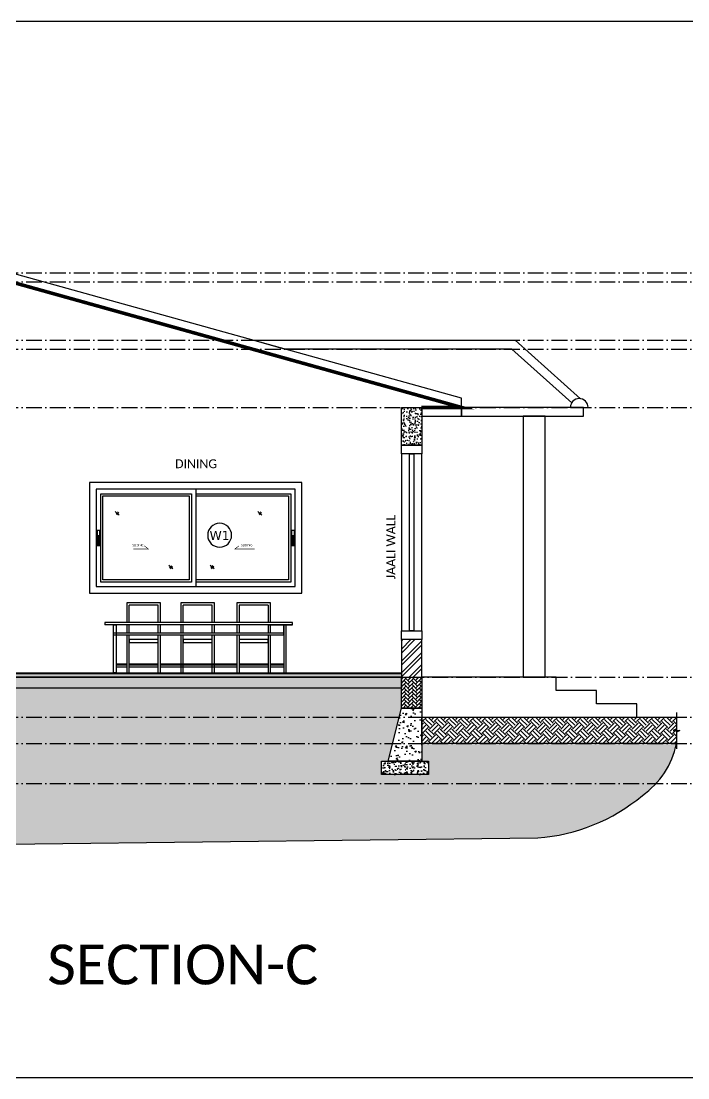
# Model space of a CAD drawing. Header units: millimetres. Extents: x -3567 to 83618, y -21481 to 19784.
# Drawn here: x 69337 to 76876, y -21481 to -9535 of the extents above; entities that cross this region are included whole.
import ezdxf
from ezdxf.enums import TextEntityAlignment as Align
from ezdxf.xclip import XClip

# ---------------------------------------------------------------- set-up
doc = ezdxf.new("R2010")
doc.units = ezdxf.units.MM
doc.header["$LTSCALE"] = 150
doc.header["$XCLIPFRAME"] = 0
doc.linetypes.add('ACAD_ISO10W100', pattern=[18, 12, -3, 0, -3])
doc.linetypes.add('HIDDEN', pattern=[0])
for name, color, linetype in [('ad-Elevation 10', 8, 'Continuous'), ('ad-Elevation 12', 251, 'Continuous'), ('ad-Furniture', 8, 'Continuous'), ('ad-Grid', 8, 'ACAD_ISO10W100'), ('ad-Lawn', 65, 'Continuous'), ('ad-Slab', 3, 'Continuous'), ('ad-Text main', 7, 'Continuous'), ('ad-Text Main_Door&window Label', 7, 'Continuous'), ('ad-Tile', 120, 'Continuous'), ('ad-Wall', 240, 'Continuous'), ('ad-Wall hatch', 8, 'Continuous')]:
    doc.layers.add(name, color=color, linetype=linetype)
doc.layers.add('ad-Primary Roof', color=5, linetype='Continuous', true_color=0x0000ff)
doc.layers.add('ad-Ridge', color=7, linetype='Continuous', true_color=0xa56752)
doc.styles.add('6 U T S R N_Typical Floor Plan$0$3BHK-E(NB)$0$grid_text', font='verdana.ttf', dxfattribs={"width": 0.9})
doc.styles.get("Standard").update_dxf_attribs({"font": 'calibril.ttf'})

# ---------------------------------------------------------------- blocks, each defined once
blk = doc.blocks.new('zw$38DE')
at = {"layer": 'ad-Grid', "ltscale": 0.1}
for points in [[(-27431.1, 4570), (0, 4570)], [(-27431.1, 4470), (-2459.8, 4470), (-2319.6, 4127), (0, 4127)], [(-27431.1, 3810), (0, 3810)], [(-27431.1, 3710), (-2459.8, 3710), (-2319.6, 3367), (0, 3367)], [(-27431.1, 3050), (0, 3050)], [(-27431.1, 0), (0, 0)], [(-27431.1, -450), (0, -450)], [(-27431.1, -750), (-2459.8, -750), (-2319.6, -1093), (0, -1093)], [(-27431.1, -1200), (-2459.8, -1200), (-2319.6, -1543), (0, -1543)]]:
    blk.add_lwpolyline(points, dxfattribs=at)
blk = doc.blocks.new('zw$487C')
at = {"layer": 'ad-Wall hatch', "transparency": 33554687}
h = blk.add_hatch(dxfattribs=at)
h.set_pattern_fill('AR-CONC', color=256, scale=0.5)
h.set_pattern_definition([(50, (0, -125), (91.092, -7.97), [9.525, -104.775]), (355, (0, -125), (-17.622, 95.528), [7.62, -83.82]), (100.451, (7.59, -125.66), (73.47, 87.559), [8.095, -89.045]), (46.184, (0, -99.6), (135.54, -21.021), [14.287, -157.162]), (96.636, (11.3, -101.35), (118.702, 123.713), [12.143, -133.568]), (351.184, (0, -99.6), (118.702, 123.713), [11.43, -125.73]), (21, (12.7, -105.95), (75.807, -51.133), [9.525, -104.775]), (326, (12.7, -105.95), (30.901, 92.094), [7.62, -83.82]), (71.451, (19.02, -110.21), (106.708, 40.961), [8.095, -89.045]), (37.5, (0, -125), (1.5443, 42.2775), [0, -82.804, 0, -85.09, 0, -84.1375]), (7.5, (0, -125), (33.41, 50.0903), [0, -48.514, 0, -80.899, 0, -32.0675]), (327.5, (-28.32, -125), (67.7953, -2.8644), [0, -31.75, 0, -99.06, 0, -131.445]), (317.5, (-41.02, -125), (74.0646, 12.713), [0, -41.275, 0, -65.786, 0, -93.345])])
h.paths.add_polyline_path([(0, 425), (230, 425), (230, 0), (0, 0)])
at = {"layer": 'ad-Slab'}
blk.add_lwpolyline([(0, 425), (230, 425), (230, 0), (0, 0)], close=True, dxfattribs=at)
blk = doc.blocks.new('6 U T S R N_Typical Floor Plan$0$ad_Window Tag')
blk.add_circle((0, 0), 150)
at = {"style": '6 U T S R N_Typical Floor Plan$0$3BHK-E(NB)$0$grid_text', "width": 0.9}
blk.add_attdef('D1', text='', height=125, dxfattribs=at).set_placement((0, 0), align=Align.MIDDLE_CENTER)
blk = doc.blocks.new('A$C21625DEA')
at = {"layer": 'ad-Wall hatch'}
for p, q in [((0, 0), (46, 40)), ((4, 20), (21, 35)), ((21, 1), (37, 16))]:
    blk.add_line(p, q, dxfattribs=at)
blk = doc.blocks.new('zw$D5F7')
at = {"layer": 'ad-Elevation 12', "linetype": 'HIDDEN', "ltscale": 300}
blk.add_lwpolyline([(32, 170), (0, 170), (0, 0), (32, 0)], close=True, dxfattribs=at)
at = {"layer": 'ad-Elevation 12'}
blk.add_lwpolyline([(24, 109), (8, 109), (8, 12), (24, 12)], close=True, dxfattribs=at)
blk = doc.blocks.new('zw$B63F')
at = {"layer": 'ad-Elevation 12'}
for points in [[(2400, 1250), (0, 1250), (0, 0), (2400, 0)], [(2325, 1175), (75, 1175), (75, 75), (2325, 75)], [(125, 1125), (1150, 1125), (1150, 125), (125, 125)], [(150, 1100), (1125, 1100), (1125, 150), (150, 150)]]:
    blk.add_lwpolyline(points, close=True, dxfattribs=at)
for points in [[(1200, 1175), (1200, 75)], [(1200, 1125), (2275, 1125), (2275, 125), (1200, 125)], [(1200, 1100), (2250, 1100), (2250, 150), (1200, 150)]]:
    blk.add_lwpolyline(points, dxfattribs=at)
at = {"layer": 'ad-Elevation 12', "const_width": 6.39, "elevation": 0}
for points in [[(619, 536), (663, 500), (494, 500)], [(1689, 536), (1642, 500), (1866, 500)]]:
    blk.add_lwpolyline(points, dxfattribs=at)
for p in [(84, 540), (2284, 540)]:
    blk.add_blockref('zw$D5F7', p)
at = {"layer": 'ad-Elevation 10', "xscale": -1}
for p in [(335, 884, 0), (1948, 884), (941, 274, 0), (1408, 274)]:
    blk.add_blockref('A$C21625DEA', p, dxfattribs=at)
at = {"layer": 'ad-Text Main_Door&window Label'}
ref = blk.add_blockref('6 U T S R N_Typical Floor Plan$0$ad_Window Tag', (1470, 655), dxfattribs=dict(at, xscale=-0.9, yscale=0.9, zscale=0.9))
ref.add_attrib('D1', 'W1', dxfattribs={"height": 101.2, "rotation": 360, "style": '6 U T S R N_Typical Floor Plan$0$3BHK-E(NB)$0$grid_text'}).set_placement((1469, 653), align=Align.MIDDLE_CENTER)
at = {"layer": 'ad-Text Main_Door&window Label', "linetype": 'Continuous', "char_height": 25, "width": 146.47, "attachment_point": 5}
for insert in [(547, 543, 0), (1776, 543, 0)]:
    blk.add_mtext('SLIDING', dxfattribs=dict(at, insert=insert))
blk = doc.blocks.new('WGVEJH')
at = {"layer": 'ad-Furniture', "linetype": 'Continuous'}
for p, q in [((504, 570), (504, 766)), ((1114, 570, 0), (1114, 766, 0)), ((1421, 766, 0), (1421, 570, 0)), ((504, 570, 0), (-100, 570, 0)), ((150, 570, 0), (-100, 570, 0)), ((-100, 570, 0), (-100, 544, 0)), ((531, 544, 0), (-100, 544, 0)), ((30, 544), (-6, 544)), ((0, 0), (0, 544)), ((0, 544), (30, 544)), ((30, 544), (30, 431)), ((30, 544), (30, 0)), ((30, 530), (30, 454)), ((531, 570, 0), (176, 570, 0)), ((504, 454), (504, 544)), ((1749, 570), (531, 570)), ((1749, 544), (531, 544)), ((1140, 570), (786, 570)), ((1114, 454, 0), (1114, 544, 0)), ((1421, 544, 0), (1421, 454, 0)), ((2025, 570, 0), (1749, 570)), ((2025, 570, 0), (1749, 570)), ((2025, 544, 0), (1749, 544)), ((2025, 544, 0), (1749, 544)), ((1749, 544), (2025, 544, 0)), ((1953, 544), (1924, 544)), ((1924, 431), (1924, 544)), ((1924, 431), (1924, 544)), ((1924, 544), (1924, 0)), ((1924, 454), (1924, 530)), ((1953, 0), (1953, 544)), ((2025, 544, 0), (2025, 570, 0)), ((0, 454), (504, 454, 0)), ((0, 431), (504, 431, 0)), ((504, 376), (176, 376, 0)), ((176, 376, 0), (176, 342, 0)), ((504, 454), (1421, 454)), ((504, 0), (504, 431)), ((504, 431), (1421, 431)), ((504, 342), (504, 376)), ((1114, 376, 0), (786, 376)), ((786, 376), (786, 342)), ((1114, 0, 0), (1114, 431, 0)), ((1114, 342, 0), (1114, 376, 0)), ((1395, 454), (1924, 454)), ((1395, 431), (1924, 431)), ((1395, 431), (1924, 431)), ((1421, 431, 0), (1421, 0, 0)), ((1749, 376), (1421, 376, 0)), ((1421, 376, 0), (1421, 342, 0)), ((1749, 342), (1749, 376)), ((176, 342, 0), (504, 342)), ((786, 342), (1114, 342, 0)), ((1421, 342, 0), (1749, 342)), ((30, 0), (0, 0)), ((150, 88, 0), (30, 88)), ((150, 65, 0), (30, 65)), ((150, 99, 0), (31, 99)), ((503, 99), (176, 99, 0)), ((504, 88), (176, 88, 0)), ((504, 65), (176, 65, 0)), ((504, 65), (176, 65, 0)), ((1395, 99), (531, 99)), ((1395, 88), (531, 88)), ((1395, 65), (531, 65)), ((1113, 99, 0), (786, 99)), ((1114, 88, 0), (786, 88)), ((1114, 65, 0), (786, 65)), ((1114, 65, 0), (786, 65)), ((1749, 99), (1421, 99, 0)), ((1749, 88), (1421, 88, 0)), ((1749, 65), (1421, 65, 0)), ((1749, 65), (1421, 65, 0)), ((1922, 99), (1776, 99)), ((1924, 88), (1776, 88)), ((1924, 65), (1776, 65)), ((1924, 0), (1953, 0))]:
    blk.add_line(p, q, dxfattribs=at)
at = {"layer": 'ad-Furniture'}
for points in [[(531, 570), (531, 791), (150, 791), (150, 570)], [(504, 766), (176, 766)], [(176, 570), (176, 766)], [(1776, 570), (1776, 791), (1395, 791), (1395, 570)], [(1749, 766), (1421, 766)], [(1749, 766), (1749, 570)], [(150, 544), (150, 454)], [(176, 454), (176, 544)], [(531, 454), (531, 544)], [(1395, 544), (1395, 454)], [(1749, 544), (1749, 454)], [(1776, 454), (1776, 544)], [(150, 431), (150, 0), (176, 0), (176, 431)], [(504, 0), (531, 0), (531, 431)], [(1395, 431), (1395, 0), (1421, 0)], [(1749, 431), (1749, 0), (1776, 0), (1776, 431)]]:
    blk.add_lwpolyline(points, dxfattribs=at)
at = {"layer": 'ad-Furniture', "elevation": 0}
for points in [[(1140, 570), (1140, 791), (760, 791), (760, 570)], [(1114, 766), (786, 766)], [(786, 570), (786, 766)], [(760, 544), (760, 454)], [(786, 454), (786, 544)], [(1140, 454), (1140, 544)], [(760, 431), (760, 0), (786, 0), (786, 431)], [(1114, 0), (1140, 0), (1140, 431)]]:
    blk.add_lwpolyline(points, dxfattribs=at)
blk = doc.blocks.new('zw$66E4')
blk.add_lwpolyline([(0, 0), (250, 0), (250, 2950), (0, 2950)], close=True)
blk = doc.blocks.new('A$Cf1661fc7')
at = {"layer": 'ad-Elevation 10'}
h = blk.add_hatch(dxfattribs=at)
h.set_pattern_fill('AR-SAND', color=256)
h.set_pattern_definition([(37.5, (2367.116, -6809.993), (-1.60003, 48.94132), [0, -38.608, 0, -43.18, 0, -41.275]), (7.5, (2367.116, -6809.99), (44.95233, 71.6825), [0, -20.828, 0, -34.798, 0, -13.335]), (327.5, (2335.874, -6809.993), (79.09924, 0.14372), [0, -12.7, 0, -45.72, 0, -59.69]), (317.5, (2335.874, -6809.99), (76.35565, 22.29293), [0, -6.35, 0, -29.972, 0, -34.29])])
h.paths.add_polyline_path([(3695, 42), (9060, 42), (9060, 0), (3695, 0)])
at = {"layer": 'ad-Tile'}
h = blk.add_hatch(dxfattribs=at)
h.set_pattern_fill('_USER', color=256, scale=25, angle=90, pattern_type=0)
h.set_pattern_definition([(90, (2367.116, -6809.993), (-25, 2e-15), [])])
h.paths.add_polyline_path([(3695, 50), (9060, 50), (9060, 42), (3695, 42)])
at = {"layer": 'ad-Wall hatch', "transparency": 33554687}
h = blk.add_hatch(dxfattribs=at)
h.set_pattern_fill('ANSI32', color=256, scale=10)
h.set_pattern_definition([(45, (9060, 150), (-67.352, 67.352), []), (45, (9104.9, 150), (-67.352, 67.352), [])])
h.paths.add_polyline_path([(9060, 0), (9290, 0), (9290, 425), (9060, 425)])
at = {"layer": 'ad-Elevation 10'}
for points in [[(9060, 2625), (9290, 2625), (9290, 2525), (9060, 2525)], [(9060, 525), (9290, 525), (9290, 2525), (9060, 2525)], [(9150, 2525), (9200, 2525), (9200, 525), (9150, 525)], [(9060, 525), (9290, 525), (9290, 425), (9060, 425)], [(3695, 42), (9060, 42), (9060, 0), (3695, 0)], [(10810, 0), (9290, 0), (9290, -450), (11720, -450), (11720, -300), (11265, -300), (11265, -150), (10810, -150)]]:
    blk.add_lwpolyline(points, close=True, dxfattribs=at)
at = {"layer": 'ad-Tile'}
blk.add_lwpolyline([(3695, 50), (9060, 50), (9060, 42), (3695, 42)], close=True, dxfattribs=at)
at = {"layer": 'ad-Wall'}
blk.add_lwpolyline([(9060, 0), (9290, 0), (9290, 425), (9060, 425)], close=True, dxfattribs=at)
blk.add_blockref('WGVEJH', (5805, 50, 0))
at = {"layer": 'ad-Elevation 10'}
blk.add_blockref('zw$66E4', (10435, 0), dxfattribs=at)
at = {"layer": 'ad-Elevation 12'}
blk.add_blockref('zw$B63F', (5535, 950), dxfattribs=at)
at = {"layer": 'ad-Slab'}
blk.add_blockref('zw$487C', (9060, 2625), dxfattribs=at)
at = {"layer": 'ad-Text main', "insert": (6738, 2413), "char_height": 100, "width": 461.15, "attachment_point": 5, "bg_fill": 2}
blk.add_mtext('DINING', dxfattribs=at)
at = {"layer": 'ad-Text main', "insert": (8941, 1473), "char_height": 100, "width": 725.85, "attachment_point": 5, "rotation": 90, "bg_fill": 2}
blk.add_mtext('JAALI WALL', dxfattribs=at)
blk = doc.blocks.new('A$C13603e10')
for points in [[(-230, 0), (-680, 0), (-680, -100), (-230, -100)], [(9510, 0), (9060, 0), (9060, -100), (9510, -100)]]:
    blk.add_lwpolyline(points, close=True)
at = {"layer": 'ad-Elevation 10'}
for points in [[(550, 446), (550, 343), (3915, 1281), (3915, 1381)], [(10890, 0), (9510, 0), (9510, -100), (10890, -100)]]:
    blk.add_lwpolyline(points, close=True, dxfattribs=at)
blk.add_lwpolyline([(10755, 52), (10078, 660), (7509, 660), (7151, 760), (10116, 760), (10856, 99)], dxfattribs=at)
blk.add_lwpolyline([(10740, 0), (10940, 0, 1)], format="xyb", close=True, dxfattribs=at)
at = {"layer": 'ad-Primary Roof', "const_width": 40}
for points in [[(9055, 0), (9510, 0), (4415, 1420), (3915, 1281)], [(550, 343), (-680, 0), (-230, 0)]]:
    blk.add_lwpolyline(points, dxfattribs=at)
at = {"layer": 'ad-Ridge'}
for points in [[(3915, 1381), (4415, 1520), (4415, 1420), (3915, 1281)], [(550, 343), (-680, 0), (-680, 104), (550, 446)]]:
    blk.add_lwpolyline(points, dxfattribs=at)
blk.add_lwpolyline([(4415, 1520), (4415, 1420), (9510, 0), (9510, 104)], close=True, dxfattribs=at)
at = {"layer": 'ad-Text main', "insert": (2126, 966), "char_height": 100, "width": 601.38, "attachment_point": 5, "rotation": 14.8913, "bg_fill": 2}
blk.add_mtext('SKYLIGHT', dxfattribs=at)
blk = doc.blocks.new('zw$AF79')
at = {"layer": 'ad-Wall hatch', "transparency": 33554687}
h = blk.add_hatch(dxfattribs=at)
h.set_pattern_fill('AR-HBONE', color=256, scale=0.3)
h.set_pattern_definition([(45, (-5e-12, -350), (1e-14, 43.1052), [91.44, -30.48]), (135, (21.553, -328.447), (2e-14, 43.1052), [91.44, -30.48])])
h.paths.add_polyline_path([(0, 0), (230, 0), (230, -350), (0, -350)])
at = {"layer": 'ad-Slab'}
blk.add_lwpolyline([(0, 0), (230, 0), (230, -350), (0, -350), (0, 0)], dxfattribs=at)
blk = doc.blocks.new('zw$5A5B')
at = {"layer": 'ad-Wall hatch', "transparency": 33554687}
h = blk.add_hatch(dxfattribs=at)
h.set_pattern_fill('AR-CONC', color=256, angle=360)
h.set_pattern_definition([(50, (-150, -950), (182.185, -15.94), [19.05, -209.55]), (355, (-150, -950), (-35.243, 191.057), [15.24, -167.64]), (100.451, (-134.82, -951.33), (146.94, 175.118), [16.19, -178.09]), (46.184, (-150, -899.2), (271.08, -42.04), [28.575, -314.325]), (96.636, (-127.4, -902.7), (237.4, 247.43), [24.285, -267.136]), (351.184, (-150, -899.2), (237.4, 247.43), [22.86, -251.46]), (21, (-124.6, -911.9), (151.614, -102.265), [19.05, -209.55]), (326, (-124.6, -911.9), (61.8, 184.19), [15.24, -167.64]), (71.45, (-111.97, -920.42), (213.416, 81.923), [16.19, -178.09]), (37.5, (-150, -950), (3.0886, 84.555), [0, -165.608, 0, -170.18, 0, -168.275]), (7.5, (-150, -950), (66.82, 100.18), [0, -97.028, 0, -161.798, 0, -64.135]), (327.5, (-206.64, -950), (135.5906, -5.729), [0, -63.5, 0, -198.12, 0, -262.89]), (317.5, (-232.04, -950), (148.13, 25.426), [0, -82.55, 0, -131.572, 0, -186.69])])
h.paths.add_polyline_path([(0, -350), (230, -350), (230, -950), (-150, -950)])
h = blk.add_hatch(dxfattribs=at)
h.set_pattern_fill('AR-CONC', color=256, scale=0.5, angle=360)
h.set_pattern_definition([(50, (-59428.06, 1542.97), (91.09233, -7.96954), [9.525, -104.775]), (355, (-59428.06, 1542.97), (-17.62171, 95.52842), [7.62, -83.82029]), (100.45144, (-59420.47, 1542.305), (73.47062, 87.55888), [8.095, -89.04512]), (46.1842, (-59428.06, 1568.37), (135.53952, -21.02116), [14.2875, -157.1625]), (96.63556, (-59416.76, 1566.62), (118.70207, 123.71306), [12.1425, -133.5678]), (351.18415, (-59428.06, 1568.37), (118.70207, 123.71306), [11.42998, -125.72987]), (21, (-59415.36, 1562.02), (75.8072, -51.1326), [9.525, -104.775]), (326, (-59415.36, 1562.02), (30.90101, 92.09398), [7.62, -83.82]), (71.45144, (-59409.04, 1557.76), (106.70821, 40.96138), [8.095, -89.04497]), (37.5, (-59428.057, 1542.97), (1.544302, 42.27752), [0, -82.804, 0, -85.09, 0, -84.1375]), (7.5, (-59428.057, 1542.97), (33.40983, 50.090287), [0, -48.514, 0, -80.899, 0, -32.0675]), (327.5, (-59456.378, 1542.97), (67.795298, -2.864372), [0, -31.75, 0, -99.06, 0, -131.445]), (317.5, (-59469.08, 1542.97), (74.06459, 12.713246), [0, -41.275, 0, -65.786, 0, -93.345])])
h.paths.add_polyline_path([(305, -1100), (-225, -1100), (-225, -950), (305, -950)])
at = {"layer": 'ad-Slab'}
for points in [[(0, -350), (230, -350), (230, -950), (-150, -950)], [(305, -1100), (-225, -1100), (-225, -950), (305, -950)]]:
    blk.add_lwpolyline(points, close=True, dxfattribs=at)
blk.add_blockref('zw$AF79', (0, 0), dxfattribs=at)
blk = doc.blocks.new('zw$D11C')
at = {"layer": 'ad-Elevation 10', "transparency": 33554559}
h = blk.add_hatch(dxfattribs=at)
h.set_pattern_fill('EARTH', color=256, scale=25, angle=45)
h.set_pattern_definition([(45, (-65256.03, 18746.05), (9e-14, 224.5064), [158.75, -158.75]), (45, (-65298.12, 18788.14), (9e-14, 224.5064), [158.75, -158.75]), (45, (-65340.22, 18830.24), (9e-14, 224.5064), [158.75, -158.75]), (135, (-65340.22, 18858.3), (-224.5064, 9e-14), [158.75, -158.75]), (135, (-65298.12, 18900.4), (-224.5064, 9e-14), [158.75, -158.75]), (135, (-65256.03, 18942.49), (-224.5064, 9e-14), [158.75, -158.75])])
edge = h.paths.add_edge_path()
edge.add_ellipse((11244, -562), major_axis=(945, 0), ratio=1, start_angle=304.8708, end_angle=348.5118)
edge.add_line((12170, -750), (9290, -750))
edge.add_line((9290, -750), (9290, -950))
edge.add_line((9290, -950), (9365, -950))
edge.add_line((9365, -950), (9365, -1100))
edge.add_line((9365, -1100), (8835, -1100))
edge.add_line((8835, -1100), (8835, -950))
edge.add_line((8835, -950), (8910, -950))
edge.add_line((8910, -950), (9060, -350))
edge.add_line((9060, -350), (9060, -125))
edge.add_line((9060, -125), (3820, -125))
edge.add_line((3820, -125), (3820, -425))
edge.add_line((3820, -425), (1105, -425))
edge.add_line((1105, -425), (1105, -125))
edge.add_line((1105, -125), (230, -125))
edge.add_line((230, -125), (230, -350))
edge.add_line((230, -350), (380, -950))
edge.add_line((380, -950), (455, -950))
edge.add_line((455, -950), (455, -1100))
edge.add_line((455, -1100), (-75, -1100))
edge.add_line((-75, -1100), (-75, -950))
edge.add_line((-75, -950), (0, -950))
edge.add_line((0, -950), (0, -750))
edge.add_line((0, -750), (-2871, -750))
edge.add_ellipse((-1883, -535), major_axis=(1011, 0), ratio=1, start_angle=192.255, end_angle=231.2993)
edge.add_ellipse((-697, 992), major_axis=(2945, 0), ratio=1, start_angle=231.8706, end_angle=268.4962)
edge.add_line((-774, -1952), (10601, -1817))
edge.add_ellipse((10438, 283), major_axis=(2107, 0), ratio=1, start_angle=274.4533, end_angle=309.7376)
at = {"layer": 'ad-Lawn', "transparency": 33554559}
h = blk.add_hatch(dxfattribs=at)
h.set_pattern_fill('EARTH', color=256, scale=15, angle=45)
h.set_pattern_definition([(45, (11099.49, -750), (7e-14, 134.704), [95.25, -95.25]), (45, (11074.23, -724.74), (7e-14, 134.704), [95.25, -95.25]), (45, (11048.97, -699.49), (7e-14, 134.704), [95.25, -95.25]), (135, (11048.97, -682.65), (-134.704, 7e-14), [95.25, -95.25]), (135, (11074.23, -657.39), (-134.704, 7e-14), [95.25, -95.25]), (135, (11099.49, -632.13), (-134.704, 7e-14), [95.25, -95.25])])
h.paths.add_polyline_path([(9290, -450), (12170, -450), (12170, -750), (9290, -750)])
at = {"layer": 'ad-Wall hatch', "transparency": 33554687}
h = blk.add_hatch(dxfattribs=at)
h.set_pattern_fill('AR-CONC', color=256, scale=0.5)
h.set_pattern_definition([(50, (85660.98, 11544.056), (91.092334, -7.96954), [9.525, -104.775]), (355, (85660.98, 11544.06), (-17.62171, 95.52842), [7.62, -83.82029]), (100.45144, (85668.575, 11543.39), (73.47062, 87.55888), [8.095, -89.04512]), (46.1842, (85660.98, 11569.46), (135.53952, -21.02116), [14.2875, -157.1625]), (96.63556, (85672.28, 11567.7), (118.70207, 123.71306), [12.14251, -133.5678]), (351.18415, (85660.98, 11569.46), (118.70207, 123.71306), [11.42998, -125.72987]), (21, (85673.68, 11563.106), (75.807196, -51.1326), [9.525, -104.775]), (326, (85673.68, 11563.11), (30.90101, 92.09398), [7.62, -83.82]), (71.45145, (85680, 11558.845), (106.70821, 40.96138), [8.095, -89.04497]), (37.5, (85660.984, 11544.056), (1.544302, 42.27752), [0, -82.804, 0, -85.09, 0, -84.1375]), (7.5, (85660.984, 11544.056), (33.409831, 50.090287), [0, -48.514, 0, -80.899, 0, -32.0675]), (327.5, (85632.663, 11544.056), (67.795298, -2.864372), [0, -31.75, 0, -99.06, 0, -131.445]), (317.5, (85619.96, 11544.056), (74.06459, 12.713246), [0, -41.275, 0, -65.786, 0, -93.345])])
h.paths.add_polyline_path([(-11, 1073), (-328, 1073), (-328, 1229), (-11, 1229)], flags=9)
h.paths.add_polyline_path([(7128, 1527), (6872, 1527), (6872, 1679), (7128, 1679)], flags=9)
h.paths.add_polyline_path([(1093, 1105), (875, 1105), (875, 1257), (1093, 1257)], flags=9)
h.paths.add_polyline_path([(3695, 0), (9060, 0), (9060, -125), (3695, -125)])
at = {"layer": 'ad-Elevation 10'}
blk.add_lwpolyline([(-774, -1952), (10601, -1817, 0.155185), (11784, -1337, 0.224351), (11784, -1337, 0.192755), (12170, -750), (9290, -750), (9290, -950), (9365, -950), (9365, -1100), (8835, -1100), (8835, -950), (8910, -950), (9060, -350), (9060, -125), (3820, -125)], format="xyb", dxfattribs=at)
blk.add_lwpolyline([(12170, -397), (12170, -582), (12132, -600), (12208, -600), (12170, -619), (12170, -809)], dxfattribs=at)
at = {"layer": 'ad-Lawn'}
blk.add_lwpolyline([(9290, -450), (12170, -450), (12170, -750), (9290, -750)], close=True, dxfattribs=at)
at = {"layer": 'ad-Slab'}
blk.add_lwpolyline([(3695, 0), (9060, 0), (9060, -125), (3695, -125)], close=True, dxfattribs=at)
blk.add_blockref('zw$5A5B', (9060, 0))

msp = doc.modelspace()

# ---------------------------------------------------------------- block references
ref = msp.add_blockref('zw$38DE', (80638.7, -16952.2))
XClip(ref).set_block_clipping_path([(-21509.8608873908, -2140.6281090205), (349.01197073, 5188.3683916222)])

# ---------------------------------------------------------------- texts
at = {"layer": 'ad-Text main', "insert": (71164.6, -20201.9), "char_height": 450, "width": 2940.659, "attachment_point": 5, "bg_fill": 2}
msp.add_mtext('SECTION-C', dxfattribs=at)

# ---------------------------------------------------------------- next in the draw order: linework, layer by layer
msp.add_lwpolyline([(58293.4, -9535.3), (83618, -9535.3), (83618, -21480.7), (58293.4, -21480.7)], close=True)

# ---------------------------------------------------------------- next in the draw order: block references
msp.add_blockref('A$Cf1661fc7', (64576.9, -16952.2))

# ---------------------------------------------------------------- next in the draw order: block references
for name, p in [('A$C13603e10', (64806.9, -13902.2)), ('zw$D11C', (64576.9, -16952.2))]:
    msp.add_blockref(name, p)

doc.saveas('drawing.dxf')
